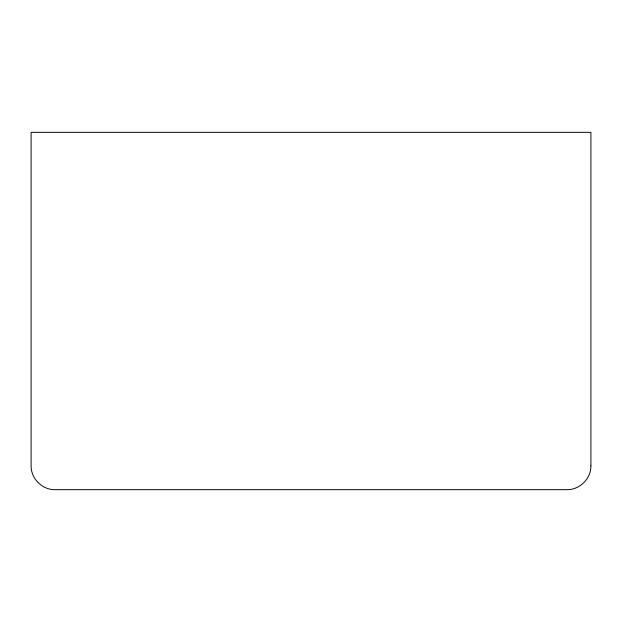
<?xml version="1.0" encoding="UTF-8"?>
<svg xmlns="http://www.w3.org/2000/svg" width="622" height="622" viewBox="0 0 622 622"><rect width="100%" height="100%" fill="white"/><g stroke="black" fill="none" stroke-linecap="round" stroke-linejoin="round"><path stroke-width="0.93" d="M590.9 465.839C591.094 478.575 579.821 489.848 567.077 489.662L54.923 489.662C42.179 489.848 30.906 478.575 31.1 465.839L31.1 132.338L590.9 132.338L590.9 465.839"/></g></svg>
